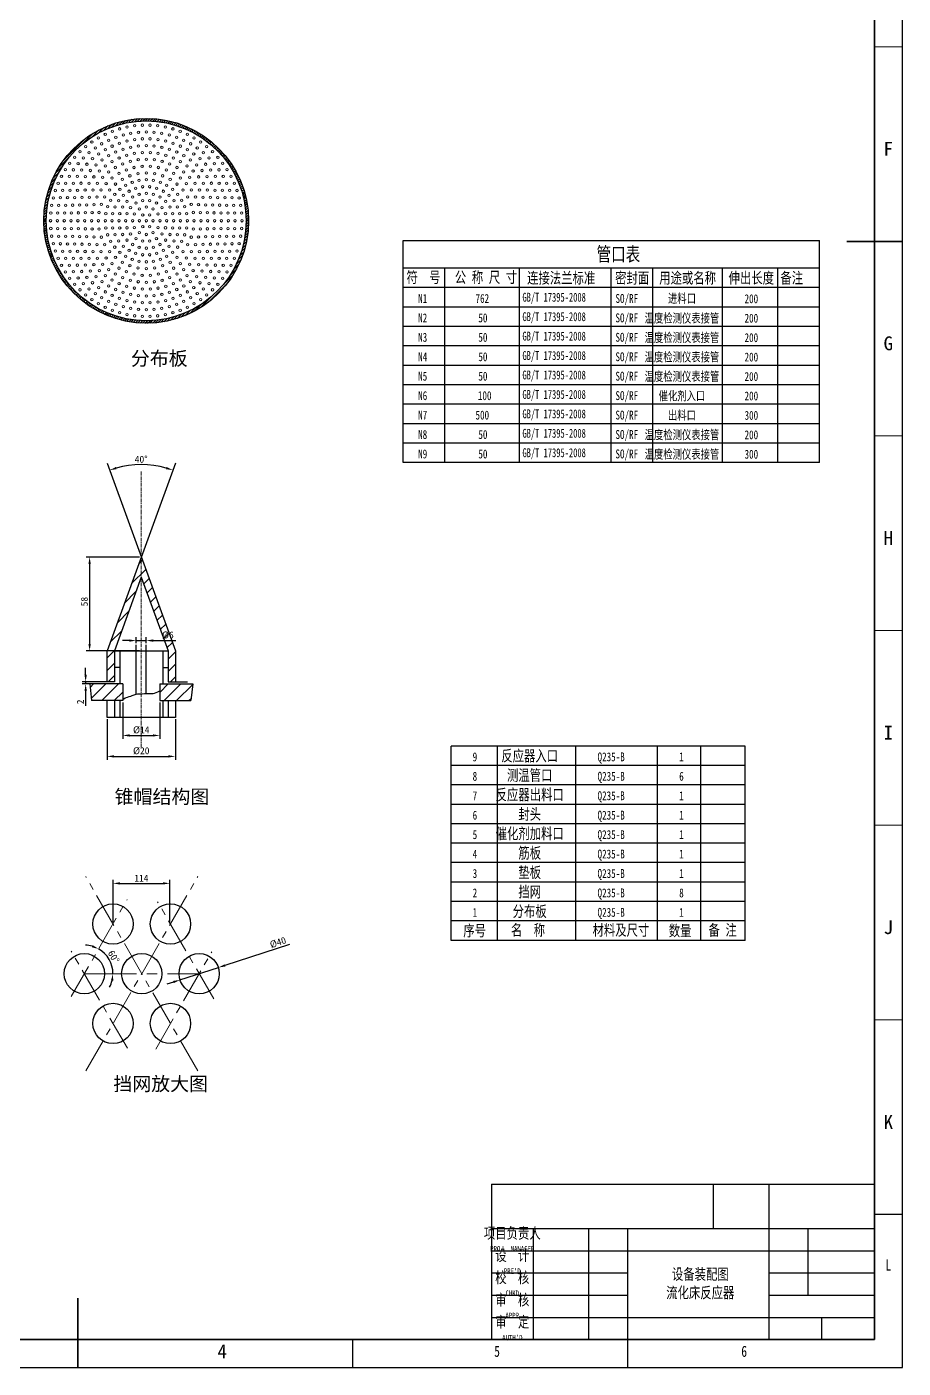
# Model space of a CAD drawing. Header units: millimetres. Extents: x 0 to 609, y 0 to 826.
# Drawn here: x 293.8 to 609.4, y -0.5 to 482.6 of the extents above; entities that cross this region are included whole.
import ezdxf
from ezdxf.enums import TextEntityAlignment as Align

# ---------------------------------------------------------------- set-up
doc = ezdxf.new("R2010")
doc.units = ezdxf.units.MM
doc.header["$PDSIZE"] = -5
doc.linetypes.add('CENTER', pattern=[2, 1.25, -0.25, 0.25, -0.25])
for name, color, linetype, lineweight in [('A图框', 7, 'Continuous', 18), ('中心线', 1, 'CENTER', 0), ('文字', 7, 'Continuous', 25), ('标注', 92, 'Continuous', 25), ('框线', 7, 'Continuous', 25), ('设备内件', 150, 'Continuous', 20), ('设备轮廓', 7, 'Continuous', 25)]:
    doc.layers.add(name, color=color, linetype=linetype, lineweight=lineweight)
doc.styles.add('HZ', font='', dxfattribs={"width": 0.75})
doc.styles.add('工程字', font='')
doc.styles.add('文字5', font='')
doc.styles.get('HZ').set_extended_font_data('宋体')
doc.styles.get('工程字').set_extended_font_data('宋体')
doc.styles.get('文字5').set_extended_font_data('宋体')
doc.dimstyles.new('ISO-25', dxfattribs={"dimtxt": 2.5, "dimasz": 2.5, "dimexe": 1.25, "dimexo": 0.625, "dimtad": 1, "dimtxsty": 'Standard', "dimcen": 2.5, "dimdle": 5, "dimadec": 0, "dimazin": 0, "dimtfac": 1, "dimtmove": 0, "dimatfit": 3, "dimfxl": 0, "dimarcsym": 0})

# ---------------------------------------------------------------- blocks, each defined once
blk = doc.blocks.new('*X2')
at = {"layer": '标注'}
for points in [[(326.09, 323.28), (325.84, 324.07), (323.59, 322.91)], [(344.1, 324.07), (343.84, 323.28), (346.35, 322.91)]]:
    blk.add_hatch(color=0, dxfattribs=at).paths.add_polyline_path(points, flags=0)
at = {"layer": '标注', "color": 0, "lineweight": -2}
blk.add_arc((334.97, 291.64), 33.28, 74.3054, 105.6946, dxfattribs=at)
at = {"layer": '标注', "color": 0, "insert": (334.97, 326.82), "char_height": 2.5, "width": 10.0076, "attachment_point": 5}
blk.add_mtext('40%%D', dxfattribs=at)
blk = doc.blocks.new('*X3')
at = {"layer": '标注'}
for points in [[(330.67, 261.95), (330.67, 261.12), (333.17, 261.54)], [(339.27, 261.95), (339.27, 261.12), (336.77, 261.54)]]:
    blk.add_hatch(color=0, dxfattribs=at).paths.add_polyline_path(points, flags=0)
at = {"layer": '标注', "color": 0, "lineweight": -2}
for p, q in [((330.67, 261.54), (328.17, 261.54)), ((333.17, 260.61), (333.17, 262.79)), ((333.17, 261.54), (336.77, 261.54)), ((336.77, 260.61), (336.77, 262.79)), ((339.27, 261.54), (347.38, 261.54))]:
    blk.add_line(p, q, dxfattribs=at)
at = {"layer": '标注', "color": 0, "insert": (344.57, 263.51), "char_height": 2.5, "width": 8.7233, "attachment_point": 5}
blk.add_mtext('%%C6', dxfattribs=at)
blk = doc.blocks.new('*X4')
at = {"layer": '标注'}
for points in [[(315.96, 289.14), (316.79, 289.14), (316.38, 291.64)], [(315.96, 260.31), (316.79, 260.31), (316.38, 257.81)]]:
    blk.add_hatch(color=0, dxfattribs=at).paths.add_polyline_path(points, flags=0)
at = {"layer": '标注', "color": 0, "lineweight": -2}
for p, q in [((334.34, 291.64), (315.13, 291.64)), ((316.38, 289.14), (316.38, 260.31)), ((334.34, 257.81), (315.13, 257.81))]:
    blk.add_line(p, q, dxfattribs=at)
at = {"layer": '标注', "color": 0, "insert": (314.48, 274.72), "char_height": 2.5, "width": 9.3979, "attachment_point": 5, "rotation": 90}
blk.add_mtext(' 58', dxfattribs=at)
blk = doc.blocks.new('*X5')
at = {"layer": '标注'}
for points in [[(314.53, 249.21), (315.36, 249.21), (314.94, 246.71)], [(314.53, 243.41), (315.36, 243.41), (314.94, 245.91)]]:
    blk.add_hatch(color=0, dxfattribs=at).paths.add_polyline_path(points, flags=0)
at = {"layer": '标注', "color": 0, "lineweight": -2}
for p, q in [((314.94, 249.21), (314.94, 251.71)), ((321.16, 246.71), (313.69, 246.71)), ((314.94, 246.71), (314.94, 245.91)), ((321.16, 245.91), (313.69, 245.91)), ((314.94, 243.41), (314.94, 238))]:
    blk.add_line(p, q, dxfattribs=at)
at = {"layer": '标注', "color": 0, "insert": (313.06, 239.46), "char_height": 2.5, "width": 5.0191, "attachment_point": 5, "rotation": 90}
blk.add_mtext('2', dxfattribs=at)
blk = doc.blocks.new('*X6')
at = {"layer": '标注'}
for points in [[(330.79, 227.79), (330.79, 226.96), (328.29, 227.38)], [(339.15, 227.79), (339.15, 226.96), (341.65, 227.38)]]:
    blk.add_hatch(color=0, dxfattribs=at).paths.add_polyline_path(points, flags=0)
at = {"layer": '标注', "color": 0, "lineweight": -2}
for p, q in [((328.29, 239.28), (328.29, 226.13)), ((341.65, 239.28), (341.65, 226.13)), ((330.79, 227.38), (339.15, 227.38))]:
    blk.add_line(p, q, dxfattribs=at)
at = {"layer": '标注', "color": 0, "insert": (334.97, 229.35), "char_height": 2.5, "width": 12.5838, "attachment_point": 5}
blk.add_mtext('%%C14', dxfattribs=at)
blk = doc.blocks.new('*X7')
at = {"layer": '标注'}
for points in [[(325.16, 220.25), (325.16, 219.42), (322.66, 219.83)], [(344.78, 220.25), (344.78, 219.42), (347.28, 219.83)]]:
    blk.add_hatch(color=0, dxfattribs=at).paths.add_polyline_path(points, flags=0)
at = {"layer": '标注', "color": 0, "lineweight": -2}
for p, q in [((322.66, 233.18), (322.66, 218.58)), ((347.28, 233.18), (347.28, 218.58)), ((325.16, 219.83), (344.78, 219.83))]:
    blk.add_line(p, q, dxfattribs=at)
at = {"layer": '标注', "color": 0, "insert": (334.97, 221.81), "char_height": 2.5, "width": 12.5877, "attachment_point": 5}
blk.add_mtext('%%C20', dxfattribs=at)
blk = doc.blocks.new('*X31')
at = {"layer": '标注'}
for points in [[(364.99, 144.96), (365.25, 144.17), (362.74, 143.79)], [(346.42, 138.96), (346.68, 138.17), (348.93, 139.33)]]:
    blk.add_hatch(color=0, dxfattribs=at).paths.add_polyline_path(points, flags=0)
at = {"layer": '标注', "color": 0, "lineweight": -2}
for p, q in [((388.42, 152.09), (365.12, 144.56)), ((348.93, 139.33), (362.74, 143.79)), ((346.55, 138.56), (344.17, 137.79))]:
    blk.add_line(p, q, dxfattribs=at)
at = {"layer": '标注', "color": 0, "insert": (384.22, 152.8), "char_height": 2.5, "width": 13.6346, "attachment_point": 5, "rotation": 17.9018}
blk.add_mtext('%%C40', dxfattribs=at)
blk = doc.blocks.new('*X32')
at = {"layer": '标注'}
for points in [[(327.31, 174.52), (327.31, 173.68), (324.81, 174.1)], [(342.75, 174.52), (342.75, 173.68), (345.25, 174.1)]]:
    blk.add_hatch(color=0, dxfattribs=at).paths.add_polyline_path(points, flags=0)
at = {"layer": '标注', "color": 0, "lineweight": -2}
for p, q in [((324.81, 160.1), (324.81, 175.35)), ((327.31, 174.1), (342.75, 174.1)), ((345.25, 160.1), (345.25, 175.35))]:
    blk.add_line(p, q, dxfattribs=at)
at = {"layer": '标注', "color": 0, "insert": (335.03, 175.98), "char_height": 2.5, "width": 10.5526, "attachment_point": 5}
blk.add_mtext('114', dxfattribs=at)
blk = doc.blocks.new('*X33')
at = {"layer": '标注'}
for points in [[(317.49, 151.85), (317.16, 151.08), (319.63, 150.49)], [(324.06, 139.13), (324.89, 139.03), (324.78, 141.56)]]:
    blk.add_hatch(color=0, dxfattribs=at).paths.add_polyline_path(points, flags=0)
at = {"layer": '标注', "color": 0, "lineweight": -2}
for start, end in [(73.93, 87.86), (0, 60), (332.14, 346.07)]:
    blk.add_arc((314.47, 141.56), 10.31, start, end, dxfattribs=at)
at = {"layer": '标注', "color": 0, "insert": (325.05, 147.67), "char_height": 2.5, "width": 9.8323, "attachment_point": 5, "rotation": 300}
blk.add_mtext('60%%D', dxfattribs=at)

msp = doc.modelspace()

# ---------------------------------------------------------------- hatches: boundary and pattern name
at = {"layer": '标注', "true_color": 0xfecc66}
h = msp.add_hatch(dxfattribs=at)
h.set_pattern_fill('ANSI31', color=31, style=0, pattern_type=0)
h.set_pattern_definition([(45, (0, 0), (-0.4490128, 0.4490128), [])])
edge = h.paths.add_edge_path(flags=0)
edge.add_arc((336.765, 412.719), 36.9, 0, 180)
edge.add_arc((336.765, 412.719), 36.9, 180, 360)
edge = h.paths.add_edge_path(flags=0)
edge.add_arc((336.765, 412.719), 36, 0, 180)
edge.add_arc((336.765, 412.719), 36, 180, 360)
at = {"layer": '设备轮廓', "true_color": 0xfecc66}
h = msp.add_hatch(dxfattribs=at)
h.set_pattern_fill('ANSI31', color=31, style=0, pattern_type=0)
h.paths.add_polyline_path([(334.969, 291.637), (334.969, 284.401), (344.647, 257.808), (344.647, 246.707), (347.281, 246.707), (347.281, 257.808)], flags=0)
h.paths.add_polyline_path([(334.969, 284.401), (334.969, 291.637), (322.656, 257.808), (322.656, 246.707), (325.29, 246.707), (325.29, 257.808)], flags=0)
h = msp.add_hatch(dxfattribs=at)
h.set_pattern_fill('ANSI31', color=31, style=0, pattern_type=0)
h.paths.add_polyline_path([(328.29, 245.909), (316.404, 245.909), (317.045, 239.909), (328.29, 239.909)], flags=0)
h.paths.add_polyline_path([(353.533, 245.909), (341.647, 245.909), (341.647, 239.909), (352.892, 239.909)], flags=0)

# ---------------------------------------------------------------- linework, layer by layer
at = {"layer": 'A图框', "ltscale": 10}
for p, q in [((609.126, 475.387), (599.126, 475.387)), ((609.126, 335.22), (599.126, 335.22)), ((609.126, 265.137), (599.126, 265.137)), ((609.126, 195.054), (599.126, 195.054)), ((609.126, 124.97), (599.126, 124.97)), ((609.126, 124.97), (599.126, 124.97))]:
    msp.add_line(p, q, dxfattribs=at)
at = {"layer": 'A图框'}
for points in [[(609.126, 405.304, 0.6, 0.6, 0), (589.126, 405.304, 0.6, 0.6, 0)], [(312.126, 24.804, 0.6, 0.6, 0), (312.126, -0.196, 0.6, 0.6, 0)]]:
    msp.add_lwpolyline(points, format="xyseb", dxfattribs=at)
at = {"layer": '中心线'}
msp.add_line((334.969, 322.479), (334.969, 222.904), dxfattribs=at)
at = {"layer": '中心线', "ltscale": 10}
for p, q in [((335.155, 141.562), (314.952, 176.556)), ((335.155, 141.562), (355.343, 176.53)), ((309.74, 133.366), (329.929, 168.334)), ((361.086, 132.472), (340.883, 167.465)), ((329.964, 114.73), (309.761, 149.723)), ((340.183, 114.447), (360.371, 149.415)), ((314.967, 106.595), (335.155, 141.562)), ((355.358, 106.569), (335.155, 141.562))]:
    msp.add_line(p, q, dxfattribs=at)
at = {"layer": '中心线', "ltscale": 15}
msp.add_line((314.472, 141.562), (355.838, 141.562), dxfattribs=at)
at = {"layer": '文字'}
for p, q in [((609.126, -0.196), (609.126, 825.804)), ((579.287, 395.654), (429.287, 395.654)), ((504.185, 325.654), (504.185, 395.654)), ((579.287, 388.654), (429.287, 388.654)), ((520.979, 153.561), (520.979, 223.561)), ((552.56, 202.561), (446.571, 202.561)), ((461.126, 65.804), (599.126, 65.804)), ((461.126, 65.804), (461.126, 9.804)), ((541.126, 49.804), (541.126, 65.804)), ((561.126, 9.804), (561.126, 65.804)), ((609.126, 54.887), (599.126, 54.887)), ((461.126, 49.804), (599.126, 49.804)), ((476.126, 49.804), (476.126, 9.804)), ((496.126, 49.804), (496.126, 9.804)), ((510.126, 49.804), (510.126, 9.804)), ((575.126, 49.804), (575.126, 49.804)), ((575.126, 49.804), (575.126, 25.804)), ((461.126, 41.804), (599.126, 41.804)), ((461.126, 33.804), (510.126, 33.804)), ((561.126, 33.804), (599.126, 33.804)), ((461.126, 25.804), (510.126, 25.804)), ((561.126, 25.804), (599.126, 25.804)), ((461.126, 17.804), (599.126, 17.804)), ((580.126, 9.804), (580.126, 17.804)), ((411.126, 9.804), (411.126, -0.196)), ((510.126, 9.804), (510.126, -0.196)), ((0.126, -0.196), (609.126, -0.196)), ((15.126, -0.196), (609.126, -0.196))]:
    msp.add_line(p, q, dxfattribs=at)
for points in [[(599.126, 9.804, 0.6, 0.6, 0), (599.126, 815.804, 0.6, 0.6, 0)], [(25.126, 9.804, 0.6, 0.6, 0), (599.126, 9.804, 0.6, 0.6, 0)]]:
    msp.add_lwpolyline(points, format="xyseb", dxfattribs=at)
msp.add_point((411.126, 9.804), dxfattribs=at)
at = {"layer": '框线'}
for p, q in [((429.287, 325.654), (429.287, 405.654)), ((429.287, 405.654), (579.287, 405.654)), ((579.287, 325.654), (579.287, 405.654)), ((579.287, 395.654), (429.287, 395.654)), ((444.287, 325.654), (444.287, 395.654)), ((471.244, 325.654), (471.244, 395.654)), ((519.287, 325.654), (519.287, 395.654)), ((544.287, 325.654), (544.287, 395.654)), ((564.287, 325.654), (564.287, 395.654)), ((579.287, 388.654), (429.287, 388.654)), ((579.287, 381.654), (429.287, 381.654)), ((579.287, 381.654), (429.287, 381.654)), ((579.287, 374.654), (429.287, 374.654)), ((579.287, 374.654), (429.287, 374.654)), ((579.287, 367.654), (429.287, 367.654)), ((579.287, 367.654), (429.287, 367.654)), ((579.287, 360.654), (429.287, 360.654)), ((579.287, 353.654), (429.287, 353.654)), ((579.287, 353.654), (429.287, 353.654)), ((579.287, 346.654), (429.287, 346.654)), ((579.287, 346.654), (429.287, 346.654)), ((579.287, 339.654), (429.287, 339.654)), ((579.287, 332.654), (429.287, 332.654)), ((579.287, 332.654), (429.287, 332.654)), ((579.287, 325.654), (429.287, 325.654)), ((446.571, 153.561), (446.571, 223.561)), ((552.56, 223.561), (446.571, 223.561)), ((552.56, 223.561), (446.571, 223.561)), ((463.318, 153.561), (463.318, 223.561)), ((491.571, 153.561), (491.571, 223.561)), ((536.571, 153.561), (536.571, 223.561)), ((552.56, 153.561), (552.56, 223.561)), ((552.56, 216.561), (446.571, 216.561)), ((552.56, 209.561), (446.571, 209.561)), ((552.56, 209.561), (446.571, 209.561)), ((552.56, 202.561), (446.571, 202.561)), ((552.56, 195.561), (446.571, 195.561)), ((552.56, 195.561), (446.571, 195.561)), ((552.56, 188.561), (446.571, 188.561)), ((552.56, 188.561), (446.571, 188.561)), ((552.56, 181.561), (446.571, 181.561)), ((552.56, 181.561), (446.571, 181.561)), ((552.56, 174.561), (446.571, 174.561)), ((552.56, 167.561), (446.571, 167.561)), ((552.56, 167.561), (446.571, 167.561)), ((552.56, 160.561), (446.571, 160.561)), ((552.56, 160.561), (446.571, 160.561)), ((552.56, 153.561), (446.571, 153.561))]:
    msp.add_line(p, q, dxfattribs=at)
at = {"layer": '设备内件', "color": 150}
for centre in [(324.541, 444.952), (327.174, 445.831), (329.87, 446.496), (331.206, 444.244), (332.61, 446.941), (333.975, 444.608), (335.377, 447.165), (336.765, 444.73), (338.153, 447.165), (339.555, 444.608), (340.92, 446.941), (342.324, 444.244), (343.661, 446.496), (346.356, 445.831), (348.99, 444.952), (314.962, 439.422), (317.182, 441.09), (319.528, 442.574), (320.76, 440.441), (321.987, 443.864), (323.237, 441.731), (324.49, 439.597), (325.817, 442.8), (327.101, 440.643), (328.48, 443.639), (329.799, 441.435), (331.134, 439.213), (332.56, 441.967), (333.934, 439.657), (335.359, 442.234), (336.765, 439.805), (338.171, 442.234), (339.596, 439.657), (340.97, 441.967), (342.397, 439.213), (343.732, 441.435), (345.05, 443.639), (346.43, 440.643), (347.714, 442.8), (349.04, 439.597), (350.294, 441.731), (351.544, 443.864), (352.771, 440.441), (354.002, 442.574), (356.348, 441.09), (358.568, 439.422), (310.961, 435.579), (312.884, 437.581), (314.13, 435.354), (316.189, 437.241), (317.415, 435.05), (318.404, 438.941), (319.625, 436.789), (320.844, 434.632), (321.991, 438.309), (323.222, 436.176), (325.748, 437.464), (327.012, 435.329), (328.395, 438.48), (329.703, 436.308), (332.489, 436.969), (333.872, 434.691), (335.333, 437.301), (336.765, 434.88), (338.197, 437.301), (339.658, 434.691), (341.041, 436.969), (343.827, 436.308), (345.135, 438.48), (346.518, 435.329), (347.782, 437.464), (350.308, 436.176), (351.54, 438.309), (352.686, 434.632), (353.905, 436.789), (355.126, 438.941), (356.115, 435.05), (357.342, 437.241), (359.4, 435.354), (360.646, 437.581), (362.569, 435.579), (307.628, 431.144), (309.205, 433.429), (310.543, 431.08), (312.243, 433.295), (313.538, 430.985), (315.38, 433.11), (316.636, 430.843), (318.641, 432.848), (319.867, 430.63), (322.061, 432.47), (323.274, 430.301), (324.453, 434.044), (325.684, 431.911), (326.916, 429.779), (328.284, 433.194), (329.568, 431.056), (331.029, 434.125), (332.382, 431.924), (333.772, 429.694), (335.293, 432.363), (336.765, 429.956), (338.237, 432.363), (339.758, 429.694), (341.149, 431.924), (342.501, 434.125), (343.962, 431.056), (345.246, 433.194), (346.615, 429.779), (347.846, 431.911), (349.077, 434.044), (350.256, 430.301), (351.47, 432.47), (353.663, 430.63), (354.889, 432.848), (356.894, 430.843), (358.151, 433.11), (359.992, 430.985), (361.287, 433.295), (362.987, 431.08), (364.325, 433.429), (365.902, 431.144), (305.05, 426.231), (306.24, 428.74), (307.753, 426.247), (309.043, 428.724), (310.501, 426.259), (311.907, 428.694), (313.308, 426.262), (314.852, 428.64), (316.192, 426.25), (317.902, 428.547), (319.183, 426.21), (321.095, 428.389), (322.325, 426.118), (324.483, 428.12), (325.686, 425.923), (328.147, 427.646), (329.378, 425.514), (330.87, 428.916), (331.712, 426.602), (334.2, 427.269), (335.478, 424.963), (336.765, 427.493), (338.052, 424.963), (339.331, 427.269), (341.818, 426.602), (342.66, 428.916), (344.152, 425.514), (345.384, 427.646), (347.845, 425.923), (349.047, 428.12), (351.206, 426.118), (352.436, 428.389), (354.347, 426.21), (355.628, 428.547), (357.338, 426.25), (358.678, 428.64), (360.223, 426.262), (361.623, 428.694), (363.029, 426.259), (364.488, 428.724), (365.777, 426.247), (367.29, 428.74), (368.48, 426.231), (303.293, 420.969), (304.066, 423.636), (305.845, 421.004), (306.684, 423.667), (308.413, 421.044), (309.333, 423.701), (311.004, 421.089), (312.02, 423.736), (313.626, 421.141), (314.76, 423.77), (316.29, 421.2), (317.573, 423.8), (319.017, 421.266), (320.489, 423.816), (321.838, 421.337), (323.561, 423.798), (323.97, 420.106), (325.447, 422.216), (326.805, 419.956), (327.268, 424.037), (328.527, 421.868), (330.609, 423.381), (331.84, 421.249), (332.961, 424.428), (334.216, 422.233), (335.482, 419.994), (336.765, 422.568), (338.048, 419.994), (339.314, 422.233), (340.57, 424.428), (341.69, 421.249), (342.921, 423.381), (345.003, 421.868), (346.262, 424.037), (346.726, 419.956), (348.083, 422.216), (349.56, 420.106), (349.969, 423.798), (351.693, 421.337), (353.041, 423.816), (354.513, 421.266), (355.958, 423.8), (357.24, 421.2), (358.77, 423.77), (359.904, 421.141), (361.51, 423.736), (362.526, 421.089), (364.197, 423.701), (365.117, 421.044), (366.846, 423.667), (367.686, 421.004), (369.465, 423.636), (370.237, 420.969), (302.403, 415.493), (302.738, 418.249), (304.876, 415.509), (305.24, 418.278), (307.35, 415.528), (307.75, 418.311), (309.827, 415.55), (310.271, 418.35), (312.308, 415.578), (312.805, 418.398), (314.793, 415.612), (315.359, 418.455), (317.286, 415.655), (317.941, 418.525), (319.79, 415.712), (320.568, 418.614), (322.215, 415.284), (322.882, 417.772), (324.722, 415.279), (325.518, 417.727), (327.251, 415.268), (328.235, 417.644), (329.8, 419.684), (329.823, 415.245), (331.106, 417.467), (332.5, 415.181), (333.072, 419.116), (334.303, 416.984), (336.765, 417.644), (339.228, 416.984), (340.459, 419.116), (341.03, 415.181), (342.424, 417.467), (343.707, 415.245), (343.73, 419.684), (345.295, 417.644), (346.279, 415.268), (348.013, 417.727), (348.808, 415.279), (350.649, 417.772), (351.315, 415.284), (352.962, 418.614), (353.74, 415.712), (355.589, 418.525), (356.244, 415.655), (358.172, 418.455), (358.737, 415.612), (360.725, 418.398), (361.223, 415.578), (363.26, 418.35), (363.703, 415.55), (365.78, 418.311), (366.18, 415.528), (368.29, 418.278), (368.655, 415.509), (370.792, 418.249), (371.127, 415.493), (302.292, 412.719), (304.754, 412.719), (307.216, 412.719), (309.679, 412.719), (312.141, 412.719), (314.604, 412.719), (317.066, 412.719), (319.528, 412.719), (321.991, 412.719), (324.453, 412.719), (326.916, 412.719), (329.378, 412.719), (329.823, 410.192), (331.84, 412.719), (332.5, 410.256), (334.303, 412.719), (335.534, 414.851), (335.534, 410.586), (336.765, 412.719), (337.996, 414.851), (337.996, 410.586), (339.228, 412.719), (341.03, 410.256), (341.69, 412.719), (343.707, 410.192), (344.152, 412.719), (346.615, 412.719), (349.077, 412.719), (351.54, 412.719), (354.002, 412.719), (356.464, 412.719), (358.927, 412.719), (361.389, 412.719), (363.852, 412.719), (366.314, 412.719), (368.776, 412.719), (371.239, 412.719), (302.403, 409.945), (302.738, 407.189), (304.876, 409.929), (305.24, 407.16), (307.35, 409.91), (307.75, 407.127), (309.827, 409.888), (310.271, 407.087), (312.308, 409.86), (312.805, 407.04), (314.793, 409.826), (315.359, 406.983), (317.286, 409.783), (317.941, 406.912), (319.79, 409.726), (320.568, 406.824), (322.215, 410.153), (322.882, 407.666), (324.722, 410.159), (325.518, 407.711), (326.805, 405.482), (327.251, 410.17), (328.235, 407.794), (329.8, 405.754), (331.106, 407.97), (333.072, 406.321), (334.303, 408.454), (335.482, 405.444), (336.765, 407.794), (338.048, 405.444), (339.228, 408.454), (340.459, 406.321), (342.424, 407.97), (343.73, 405.754), (345.295, 407.794), (346.279, 410.17), (346.726, 405.482), (348.013, 407.711), (348.808, 410.159), (350.649, 407.666), (351.315, 410.153), (352.962, 406.824), (353.74, 409.726), (355.589, 406.912), (356.244, 409.783), (358.172, 406.983), (358.737, 409.826), (360.725, 407.04), (361.223, 409.86), (363.26, 407.087), (363.703, 409.888), (365.78, 407.127), (366.18, 409.91), (368.29, 407.16), (368.655, 409.929), (370.792, 407.189), (371.127, 409.945), (303.293, 404.469), (304.066, 401.802), (305.845, 404.434), (306.684, 401.77), (308.413, 404.394), (309.333, 401.737), (311.004, 404.349), (312.02, 401.702), (313.626, 404.297), (314.76, 401.668), (316.29, 404.238), (317.573, 401.638), (319.017, 404.172), (320.489, 401.622), (321.838, 404.1), (323.561, 401.639), (323.97, 405.332), (325.447, 403.222), (327.268, 401.401), (328.527, 403.569), (330.609, 402.056), (331.84, 404.189), (332.961, 401.009), (334.216, 403.205), (336.765, 402.869), (339.314, 403.205), (340.57, 401.009), (341.69, 404.189), (342.921, 402.056), (345.003, 403.569), (346.262, 401.401), (348.083, 403.222), (349.56, 405.332), (349.969, 401.639), (351.693, 404.1), (353.041, 401.622), (354.513, 404.172), (355.958, 401.638), (357.24, 404.238), (358.77, 401.668), (359.904, 404.297), (361.51, 401.702), (362.526, 404.349), (364.197, 401.737), (365.117, 404.394), (366.846, 401.77), (367.686, 404.434), (369.465, 401.802), (370.237, 404.469), (305.05, 399.206), (306.24, 396.698), (307.753, 399.19), (309.043, 396.713), (310.501, 399.179), (311.907, 396.744), (313.308, 399.176), (314.852, 396.798), (316.192, 399.188), (317.902, 396.891), (319.183, 399.228), (321.095, 397.048), (322.325, 399.32), (324.483, 397.317), (325.686, 399.515), (328.147, 397.791), (329.378, 399.924), (330.87, 396.522), (331.712, 398.835), (333.772, 395.744), (334.2, 398.169), (335.478, 400.474), (336.765, 397.944), (338.052, 400.474), (339.331, 398.169), (339.758, 395.744), (341.818, 398.835), (342.66, 396.522), (344.152, 399.924), (345.384, 397.791), (347.845, 399.515), (349.047, 397.317), (351.206, 399.32), (352.436, 397.048), (354.347, 399.228), (355.628, 396.891), (357.338, 399.188), (358.678, 396.798), (360.223, 399.176), (361.623, 396.744), (363.029, 399.179), (364.488, 396.713), (365.777, 399.19), (367.29, 396.698), (368.48, 399.206), (307.628, 394.294), (309.205, 392.009), (310.543, 394.358), (312.243, 392.142), (313.538, 394.453), (315.38, 392.328), (316.636, 394.595), (318.641, 392.59), (319.867, 394.808), (322.061, 392.967), (323.274, 395.137), (324.453, 391.394), (325.684, 393.526), (326.916, 395.659), (328.284, 392.244), (329.568, 394.381), (331.029, 391.312), (332.382, 393.514), (335.293, 393.075), (336.765, 395.482), (338.237, 393.075), (341.149, 393.514), (342.501, 391.312), (343.962, 394.381), (345.246, 392.244), (346.615, 395.659), (347.846, 393.526), (349.077, 391.394), (350.256, 395.137), (351.47, 392.967), (353.663, 394.808), (354.889, 392.59), (356.894, 394.595), (358.151, 392.328), (359.992, 394.453), (361.287, 392.142), (362.987, 394.358), (364.325, 392.009), (365.902, 394.294), (310.961, 389.859), (312.884, 387.856), (314.13, 390.084), (316.189, 388.197), (317.415, 390.387), (318.404, 386.497), (319.625, 388.649), (320.844, 390.806), (321.991, 387.129), (323.222, 389.261), (325.748, 387.974), (327.012, 390.109), (328.395, 386.958), (329.703, 389.129), (331.134, 386.224), (332.489, 388.469), (333.872, 390.747), (335.333, 388.137), (336.765, 390.557), (338.197, 388.137), (339.658, 390.747), (341.041, 388.469), (342.397, 386.224), (343.827, 389.129), (345.135, 386.958), (346.518, 390.109), (347.782, 387.974), (350.308, 389.261), (351.54, 387.129), (352.686, 390.806), (353.905, 388.649), (355.126, 386.497), (356.115, 390.387), (357.342, 388.197), (359.4, 390.084), (360.646, 387.856), (362.569, 389.859), (314.962, 386.015), (317.182, 384.348), (319.528, 382.864), (320.76, 384.996), (321.987, 381.574), (323.237, 383.707), (324.49, 385.84), (325.817, 382.638), (327.101, 384.795), (328.48, 381.798), (329.799, 384.003), (332.56, 383.471), (333.934, 385.781), (335.359, 383.204), (336.765, 385.632), (338.171, 383.204), (339.596, 385.781), (340.97, 383.471), (343.732, 384.003), (345.05, 381.798), (346.43, 384.795), (347.714, 382.638), (349.04, 385.84), (350.294, 383.707), (351.544, 381.574), (352.771, 384.996), (354.002, 382.864), (356.348, 384.348), (358.568, 386.015), (324.541, 380.485), (327.174, 379.606), (329.87, 378.942), (331.206, 381.194), (332.61, 378.497), (333.975, 380.829), (335.377, 378.273), (336.765, 380.708), (338.153, 378.273), (339.555, 380.829), (340.92, 378.497), (342.324, 381.194), (343.661, 378.942), (346.356, 379.606), (348.99, 380.485)]:
    msp.add_circle(centre, 0.432, dxfattribs=at)
at = {"layer": '设备轮廓'}
for p, q in [((322.656, 325.466), (347.281, 257.808)), ((347.281, 325.466), (322.656, 257.808)), ((334.969, 284.401), (325.29, 257.808)), ((334.969, 284.401), (344.647, 257.808)), ((322.656, 246.707), (322.656, 257.808)), ((325.29, 257.808), (325.29, 246.707)), ((325.29, 257.808), (344.647, 257.808)), ((327.214, 257.808), (327.214, 245.909)), ((333.169, 242.262), (333.169, 259.982)), ((336.769, 242.461), (336.769, 259.982)), ((342.723, 257.808), (342.723, 245.909)), ((344.647, 257.808), (344.647, 246.707)), ((347.281, 257.808), (347.281, 246.707)), ((327.214, 251.859), (325.29, 251.859)), ((342.723, 251.859), (344.647, 251.859)), ((325.29, 246.707), (318.273, 246.707)), ((344.647, 246.707), (351.665, 246.707)), ((328.29, 245.909), (316.404, 245.909)), ((316.404, 245.909), (317.045, 239.909)), ((328.29, 245.909), (328.29, 239.909)), ((341.647, 245.909), (353.533, 245.909)), ((341.647, 245.909), (341.647, 239.909)), ((353.533, 245.909), (352.892, 239.909)), ((328.29, 239.909), (317.045, 239.909)), ((322.656, 233.808), (322.656, 239.909)), ((325.29, 239.909), (325.29, 233.808)), ((327.214, 239.909), (327.214, 233.808)), ((341.647, 239.909), (352.892, 239.909)), ((342.723, 239.909), (342.723, 233.808)), ((344.647, 239.909), (344.647, 233.808)), ((347.281, 239.909), (347.281, 233.808)), ((347.281, 233.808), (322.656, 233.808))]:
    msp.add_line(p, q, dxfattribs=at)
at = {"layer": '设备轮廓', "color": 0}
for radius in [36.9, 36]:
    msp.add_circle((336.765, 412.719), radius, dxfattribs=at)
at = {"layer": '设备轮廓'}
for centre in [(324.814, 159.474), (345.496, 159.474), (314.472, 141.562), (335.155, 141.562), (355.838, 141.562), (324.814, 123.651), (345.496, 123.651)]:
    msp.add_circle(centre, 7.257, dxfattribs=at)
msp.add_open_spline([(328.29, 240.364), (329.664, 241.218), (331.421, 241.451), (332.769, 242.324), (334.328, 242.324), (337.822, 242.577), (339.667, 242.263), (341.647, 243.486)], degree=3, dxfattribs=at)

# ---------------------------------------------------------------- texts
at = {"layer": 'A图框', "char_height": 5, "width": 10, "attachment_point": 5, "style": '工程字'}
for s, insert in [('F', (604.07, 438.64)), ('G', (604.07, 368.557)), ('H', (604.07, 298.474)), ('I', (604.07, 228.39)), ('J', (604.07, 158.307)), ('K', (604.07, 88.14)), ('4', (364.148, 5.554))]:
    msp.add_mtext(s, dxfattribs=dict(at, insert=insert))
at = {"layer": '文字', "style": 'HZ', "width": 0.75}
for s, height, p in [('管口表', 5.12, (498.982, 398.154)), ('SO/RF', 3.2, (505.787, 383.154)), ('进料口', 3.2, (524.716, 383.154)), ('N1', 3.2, (434.716, 383.154)), ('762', 3.2, (455.378, 383.154)), ('N2', 3.2, (434.716, 376.154)), ('50', 3.2, (456.407, 376.154)), ('SO/RF', 3.2, (505.787, 376.154)), ('N3', 3.2, (434.716, 369.154)), ('50', 3.2, (456.407, 369.154)), ('SO/RF', 3.2, (505.787, 369.154)), ('N4', 3.2, (434.716, 362.154)), ('50', 3.2, (456.407, 362.154)), ('SO/RF', 3.2, (505.787, 362.154)), ('N5', 3.2, (434.716, 355.154)), ('50', 3.2, (456.407, 355.154)), ('SO/RF', 3.2, (505.787, 355.154)), ('N6', 3.2, (434.716, 348.154)), ('100', 3.2, (456.234, 348.154)), ('SO/RF', 3.2, (505.787, 348.154)), ('N7', 3.2, (434.716, 341.154)), ('500', 3.2, (455.378, 341.154)), ('SO/RF', 3.2, (505.787, 341.154)), ('N8', 3.2, (434.716, 334.154)), ('50', 3.2, (456.407, 334.154)), ('SO/RF', 3.2, (505.787, 334.154)), ('N9', 3.2, (434.716, 327.154)), ('50', 3.2, (456.407, 327.154)), ('SO/RF', 3.2, (505.787, 327.154)), ('9', 3.2, (454.341, 218.061)), ('Q235-B', 3.2, (499.341, 218.061)), ('1', 3.2, (528.749, 218.061)), ('8', 3.2, (454.341, 211.061)), ('Q235-B', 3.2, (499.341, 211.061)), ('6', 3.2, (528.749, 211.061)), ('7', 3.2, (454.341, 204.061)), ('Q235-B', 3.2, (499.341, 204.061)), ('1', 3.2, (528.749, 204.061)), ('6', 3.2, (454.341, 197.061)), ('Q235-B', 3.2, (499.341, 197.061)), ('1', 3.2, (528.749, 197.061)), ('Q235-B', 3.2, (499.341, 190.061)), ('5', 3.2, (454.341, 190.061)), ('1', 3.2, (528.749, 190.061)), ('4', 3.2, (454.341, 183.061)), ('Q235-B', 3.2, (499.341, 183.061)), ('1', 3.2, (528.749, 183.061)), ('3', 3.2, (454.341, 176.061)), ('Q235-B', 3.2, (499.341, 176.061)), ('1', 3.2, (528.749, 176.061)), ('2', 3.2, (454.341, 169.061)), ('Q235-B', 3.2, (499.341, 169.061)), ('8', 3.2, (528.749, 169.061)), ('1', 3.2, (454.341, 162.061)), ('Q235-B', 3.2, (499.341, 162.061)), ('1', 3.2, (528.749, 162.061))]:
    msp.add_text(s, height=height, dxfattribs=at).set_placement(p)
for s, height, p in [('连接法兰标准', 4, (486.244, 392.154)), ('密封面', 4, (511.787, 392.154)), ('用途或名称', 4, (531.787, 392.154)), ('伸出长度', 4, (554.735, 392.154)), ('备注', 4, (569.287, 392.154)), ('200', 3.2, (554.735, 384.654)), ('温度检测仪表接管', 3.2, (529.735, 377.654)), ('200', 3.2, (554.735, 377.654)), ('温度检测仪表接管', 3.2, (529.735, 370.654)), ('200', 3.2, (554.735, 370.654)), ('温度检测仪表接管', 3.2, (529.735, 363.654)), ('200', 3.2, (554.735, 363.654)), ('温度检测仪表接管', 3.2, (529.735, 356.654)), ('200', 3.2, (554.735, 356.654)), ('催化剂入口', 3.2, (529.735, 349.654)), ('200', 3.2, (554.735, 349.654)), ('出料口', 3.2, (529.735, 342.654)), ('300', 3.2, (554.735, 342.654)), ('温度检测仪表接管', 3.2, (529.735, 335.654)), ('200', 3.2, (554.735, 335.654)), ('温度检测仪表接管', 3.2, (529.735, 328.654)), ('300', 3.2, (554.735, 328.654)), ('反应器入口', 4, (474.895, 220.061)), ('测温管口', 4, (474.895, 213.061)), ('反应器出料口', 4, (474.895, 206.061)), ('封头', 4, (474.895, 199.061)), ('催化剂加料口', 4, (474.895, 192.061)), ('筋板', 4, (474.895, 185.061)), ('垫板', 4, (474.895, 178.061)), ('挡网', 4, (474.895, 171.061)), ('分布板', 4, (474.895, 164.061)), ('序号', 4, (455.083, 157.061)), ('数量', 4, (529.071, 157.061))]:
    msp.add_text(s, height=height, dxfattribs=at).set_placement(p, align=Align.MIDDLE_CENTER)
at = {"layer": '文字'}
for s, insert, char_height, width, attachment_point, style in [('符  号', (436.653, 392.154), 4, 18.60335, 5, 'HZ'), ('公 称 尺 寸', (459.17, 392.154), 4, 34.59218, 5, 'HZ'), ('{\\W0.7;GB/T 17395-2008}', (472.272, 382.815), 3.2, 35.62726, 7, 'HZ'), ('{\\W0.7;GB/T 17395-2008}', (472.272, 375.815), 3.2, 35.62726, 7, 'HZ'), ('{\\W0.7;GB/T 17395-2008}', (472.272, 368.815), 3.2, 35.62726, 7, 'HZ'), ('分布板', (331.214, 365.652), 5, 74.36367, 1, '文字5'), ('{\\W0.7;GB/T 17395-2008}', (472.272, 361.815), 3.2, 35.62726, 7, 'HZ'), ('{\\W0.7;GB/T 17395-2008}', (472.272, 354.815), 3.2, 35.62726, 7, 'HZ'), ('{\\W0.7;GB/T 17395-2008}', (472.272, 347.815), 3.2, 35.62726, 7, 'HZ'), ('{\\W0.7;GB/T 17395-2008}', (472.272, 340.815), 3.2, 35.62726, 7, 'HZ'), ('{\\W0.7;GB/T 17395-2008}', (472.272, 333.815), 3.2, 35.62726, 7, 'HZ'), ('{\\W0.7;GB/T 17395-2008}', (472.272, 326.815), 3.2, 35.62726, 7, 'HZ'), ('锥帽结构图', (325.387, 207.829), 5, 74.36367, 1, '文字5'), ('名  称', (474.281, 157.061), 4, 18.65363, 5, 'HZ'), ('  材料及尺寸', (505.734, 157.061), 4, 38.26257, 5, 'HZ'), ('备 注', (544.4, 157.061), 4, 15.43575, 5, 'HZ'), ('挡网放大图', (324.927, 104.417), 5, 74.36367, 1, '文字5'), ('L', (604.07, 36.658), 4, 10, 5, 'HZ'), ('5', (463.148, 5.554), 4, 10, 5, 'HZ'), ('6', (552.148, 5.554), 4, 10, 5, 'HZ')]:
    msp.add_mtext(s, dxfattribs=dict(at, insert=insert, char_height=char_height, width=width, attachment_point=attachment_point, style=style))
at = {"layer": '文字', "char_height": 4, "attachment_point": 5, "style": 'HZ'}
for s, width, insert in [('项目负责人\\P{\\H0.5x;PROJ  MANAGER}', 28.41456, (468.626, 45.804)), ("设  计\\P{\\H0.5x;PRE'D}", 15, (468.626, 37.804)), ('校  核\\P{\\H0.5x;CHKD}', 15, (468.626, 29.804)), ('设备装配图\\P流化床反应器', 48.04405, (536.347, 29.803)), ('审  核\\P{\\H0.5x;APPR}', 15, (468.626, 21.804)), ("审  定\\P{\\H0.5x;AUTH'D}", 15, (468.626, 13.804))]:
    msp.add_mtext_dynamic_manual_height_columns(s, width=width, gutter_width=15, heights=[0], dxfattribs=dict(at, insert=insert))

# ---------------------------------------------------------------- dimensions: what is measured, and where the dimension line sits
at = {"layer": '标注'}
for base, line1, line2, picture, middle in [((334.969, 324.915), ((322.656, 325.466), (347.281, 257.808)), ((347.281, 325.466), (322.656, 257.808)), '*X2', (334.969, 326.816)), ((323.4, 146.717), ((314.472, 141.562), (355.838, 141.562)), ((309.74, 133.366), (329.929, 168.334)), '*X33', (325.046, 147.667))]:
    dim = msp.add_angular_dim_2l(base=base, line1=line1, line2=line2, dimstyle='ISO-25', override={"dimtad": 1, "dimtih": 0, "dimtoh": 0, "dimsah": 1, "dimtdec": 0, "dimtolj": 1, "dimtzin": 0}, dxfattribs=at)
    dim.commit()
    dim.dimension.update_dxf_attribs({"geometry": picture, "text_midpoint": middle})
for base, p1, p2, angle, text, picture, middle in [((316.377, 257.808), (334.969, 291.637), (334.969, 257.808), 270, ' 58', '*X4', (314.476, 274.723)), ((314.944, 245.909), (321.781, 246.707), (321.781, 245.909), 270, '2', '*X5', (313.064, 239.456)), ((347.281, 219.835), (322.656, 233.808), (347.281, 233.808), 0, '%%C20', '*X7', (334.969, 221.806))]:
    dim = msp.add_linear_dim(base=base, p1=p1, p2=p2, angle=angle, text=text, dimstyle='ISO-25', override={"dimsah": 1, "dimtolj": 1}, dxfattribs=at)
    dim.commit()
    dim.dimension.update_dxf_attribs({"geometry": picture, "text_midpoint": middle})
for base, p1, p2, text, picture, middle in [((336.769, 261.537), (333.169, 259.982), (336.769, 259.982), '%%C6', '*X3', (344.572, 263.508)), ((341.647, 227.376), (328.29, 239.909), (341.647, 239.909), '%%C14', '*X6', (334.969, 229.347)), ((345.249, 174.099), (324.814, 159.474), (345.249, 159.474), '114', '*X32', (335.031, 175.979))]:
    dim = msp.add_linear_dim(base=base, p1=p1, p2=p2, text=text, dimstyle='ISO-25', override={"dimsah": 1, "dimtolj": 1}, dxfattribs=at)
    dim.commit()
    dim.dimension.update_dxf_attribs({"geometry": picture, "text_midpoint": middle})
dim = msp.add_diameter_dim_2p(p1=(348.932, 139.332), p2=(362.743, 143.793), text='%%C40', dimstyle='ISO-25', override={"dimpost": '%%C<>', "dimsah": 1, "dimtolj": 1}, dxfattribs=at)
dim.commit()
dim.dimension.update_dxf_attribs({"geometry": '*X31', "text_midpoint": (384.829, 150.927), "dimtype": 163})

doc.saveas('drawing.dxf')
